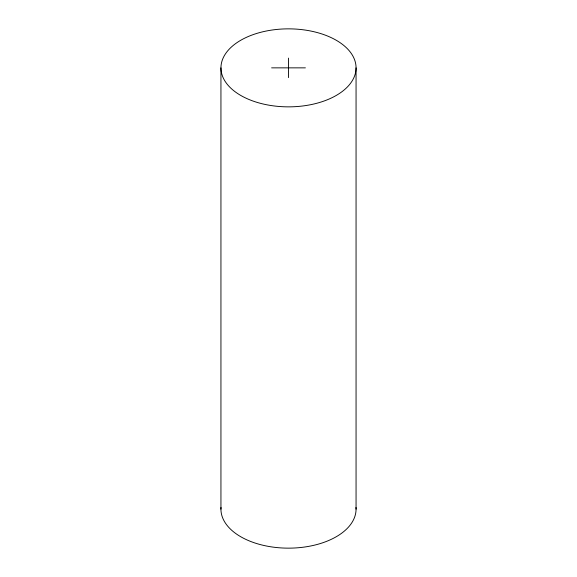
<?xml version="1.0" encoding="UTF-8"?>
<svg xmlns="http://www.w3.org/2000/svg" width="577" height="577" viewBox="0 0 577 577"><rect width="100%" height="100%" fill="white"/><g stroke="black" fill="none" stroke-linecap="round" stroke-linejoin="round"><path stroke-width="0.87" d="M271.608 67.855L305.392 67.855M356.059 67.855A67.559 39.005 0 0 1 254.724 101.631A67.559 39.005 0 0 1 254.724 34.079A67.559 39.005 0 0 1 356.059 67.855L356.059 509.145M288.5 58.104L288.5 77.606M220.941 67.855L220.941 509.145M355.995 507.457A67.559 39.005 0 0 1 288.5 548.15A67.559 39.005 0 0 1 221.005 507.457"/></g></svg>
